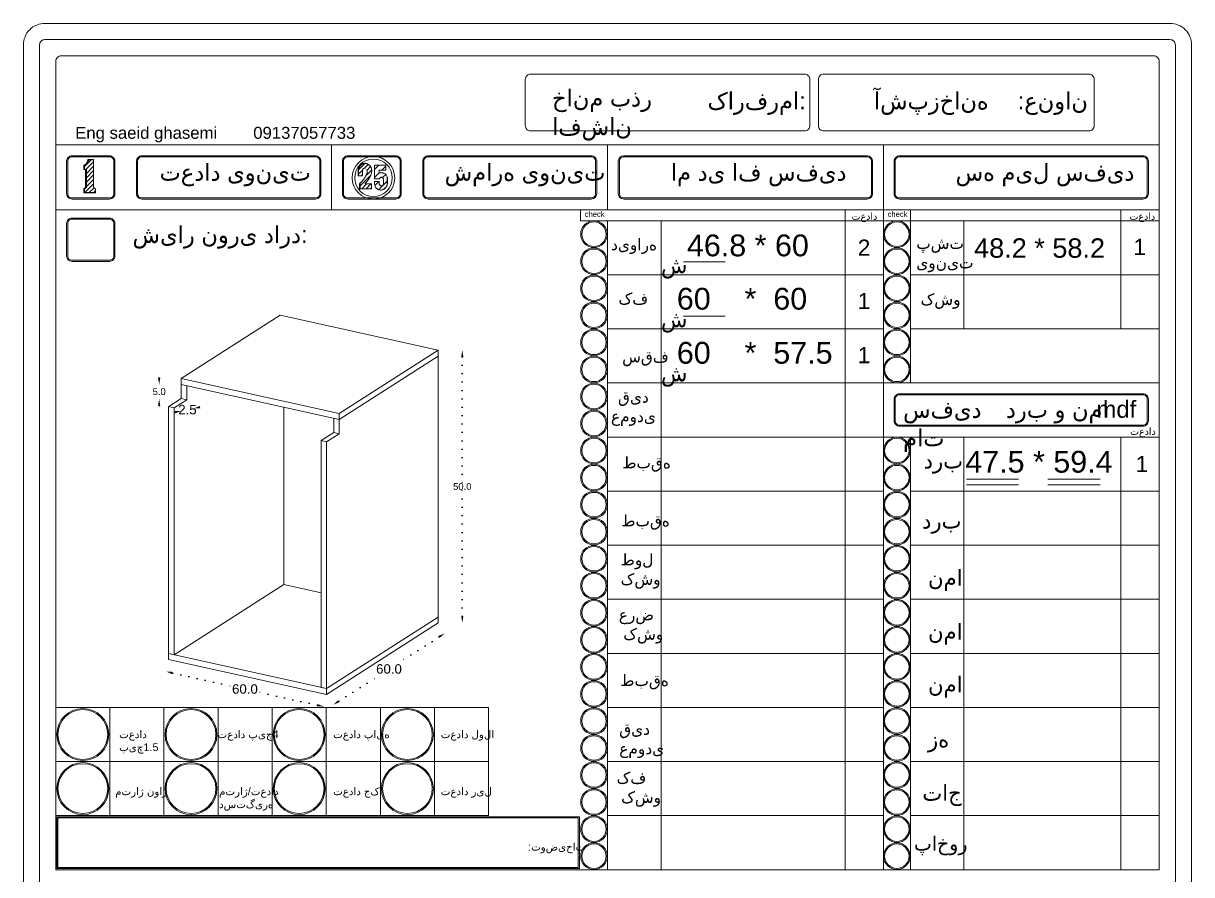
# Model space of a CAD drawing. Header units: inches. Extents: x -1979 to 7680, y -968 to 3127.
# Drawn here: x 5211.9 to 5643.9, y 2171.5 to 2486.3 of the extents above; entities that cross this region are included whole.
import ezdxf

# ---------------------------------------------------------------- set-up
doc = ezdxf.new("R2010")
doc.units = ezdxf.units.IN
doc.header["$MEASUREMENT"] = 0
doc.linetypes.add('ACAD_ISO07W100', pattern=[3, 0, -3])
doc.styles.get("Standard").update_dxf_attribs({"font": 'arial.ttf'})
doc.dimstyles.new('Copy of Standard', dxfattribs={"dimtxt": 2.5, "dimasz": 2.5, "dimexe": 0.18, "dimexo": 0.0625, "dimgap": 0.09, "dimtad": 0, "dimtih": 1, "dimtoh": 1, "dimdec": 1, "dimzin": 0, "dimdsep": 46, "dimtxsty": 'Standard', "dimcen": 0.09, "dimse1": 1, "dimse2": 1, "dimadec": 0, "dimazin": 0, "dimtfac": 1, "dimtdec": 1, "dimtix": 1, "dimtofl": 0, "dimtmove": 0, "dimatfit": 3, "dimfxl": 1, "dimtolj": 1, "dimtzin": 0, "dimarcsym": 0})
doc.dimstyles.get("Standard").update_dxf_attribs({"dimtxt": 3.5, "dimasz": 2.5, "dimexe": 0.18, "dimexo": 0.0625, "dimgap": 0.09, "dimtad": 0, "dimtih": 1, "dimtoh": 1, "dimdec": 1, "dimzin": 0, "dimdsep": 46, "dimtxsty": 'Standard', "dimcen": 0.09, "dimse1": 1, "dimse2": 1, "dimadec": 0, "dimazin": 0, "dimtfac": 1, "dimtdec": 1, "dimtix": 1, "dimtofl": 0, "dimtmove": 0, "dimatfit": 3, "dimfxl": 1, "dimtolj": 1, "dimtzin": 0, "dimarcsym": 0})

# ---------------------------------------------------------------- blocks, each defined once
blk = doc.blocks.new('*D529')
at = {"color": 0, "linetype": 'ACAD_ISO07W100', "lineweight": -2, "transparency": 16777216}
for p, q in [((5374.16, 2363.02), (5374.16, 2316.43)), ((5374.16, 2267.11), (5374.16, 2313.7))]:
    blk.add_line(p, q, dxfattribs=at)
at = {"color": 0, "transparency": 16777216}
for points in [[(5373.75, 2363.02), (5374.58, 2363.02), (5374.16, 2365.52)], [(5373.75, 2267.11), (5374.58, 2267.11), (5374.16, 2264.61)]]:
    blk.add_solid(points, dxfattribs=at)
at = {"layer": 'Defpoints', "color": 0, "transparency": 16777216}
for p in [(5365.28, 2365.52), (5374.16, 2365.52), (5365.28, 2264.61)]:
    blk.add_point(p, dxfattribs=at)
at = {"color": 0, "lineweight": 20, "transparency": 16777216, "insert": (5374.16, 2315.06), "char_height": 2.5, "attachment_point": 5}
blk.add_mtext('\\A1;50.0', dxfattribs=at)
blk = doc.blocks.new('*D530')
at = {"color": 0, "linetype": 'ACAD_ISO07W100', "lineweight": -2, "transparency": 16777216}
for p, q in [((5365.6, 2259.48), (5349.99, 2249.46)), ((5328.52, 2235.7), (5344.13, 2245.71))]:
    blk.add_line(p, q, dxfattribs=at)
at = {"color": 0, "transparency": 16777216}
for points in [[(5365.38, 2259.83), (5365.83, 2259.12), (5367.7, 2260.82)], [(5328.29, 2236.05), (5328.74, 2235.34), (5326.41, 2234.35)]]:
    blk.add_solid(points, dxfattribs=at)
at = {"layer": 'Defpoints', "color": 0, "transparency": 16777216}
for p in [(5365.28, 2264.61), (5323.99, 2238.13), (5326.41, 2234.35)]:
    blk.add_point(p, dxfattribs=at)
at = {"color": 0, "lineweight": 20, "transparency": 16777216, "insert": (5347.06, 2247.59), "char_height": 3.5, "attachment_point": 5}
blk.add_mtext('\\A1;60.0', dxfattribs=at)
blk = doc.blocks.new('*D531')
at = {"color": 0, "linetype": 'ACAD_ISO07W100', "lineweight": -2, "transparency": 16777216}
for p, q in [((5267, 2246.11), (5289.14, 2241.2)), ((5320.56, 2234.23), (5298.42, 2239.14))]:
    blk.add_line(p, q, dxfattribs=at)
at = {"color": 0, "transparency": 16777216}
for points in [[(5267.09, 2246.52), (5266.91, 2245.71), (5264.56, 2246.66)], [(5320.65, 2234.63), (5320.47, 2233.82), (5323, 2233.68)]]:
    blk.add_solid(points, dxfattribs=at)
at = {"layer": 'Defpoints', "color": 0, "transparency": 16777216}
for p in [(5265.54, 2251.1), (5264.56, 2246.66), (5323.99, 2238.13)]:
    blk.add_point(p, dxfattribs=at)
at = {"color": 0, "lineweight": 20, "transparency": 16777216, "insert": (5293.78, 2240.17), "char_height": 3.5, "attachment_point": 5}
blk.add_mtext('\\A1;60.0', dxfattribs=at)
blk = doc.blocks.new('*D527')
at = {"color": 0, "linetype": 'ACAD_ISO07W100', "lineweight": -2, "transparency": 16777216}
for p, q in [((5262.07, 2355.29), (5262.07, 2357.79)), ((5262.07, 2344.94), (5262.07, 2342.44))]:
    blk.add_line(p, q, dxfattribs=at)
at = {"color": 0, "transparency": 16777216}
for points in [[(5261.65, 2355.29), (5262.49, 2355.29), (5262.07, 2352.79)], [(5261.65, 2344.94), (5262.49, 2344.94), (5262.07, 2347.44)]]:
    blk.add_solid(points, dxfattribs=at)
at = {"layer": 'Defpoints', "color": 0, "transparency": 16777216}
for p in [(5270.63, 2352.79), (5262.07, 2347.44), (5270.63, 2347.44)]:
    blk.add_point(p, dxfattribs=at)
at = {"color": 0, "lineweight": 20, "transparency": 16777216, "insert": (5262.07, 2350.12), "char_height": 2.5, "attachment_point": 5}
blk.add_mtext('\\A1;5.0', dxfattribs=at)
blk = doc.blocks.new('*D528')
at = {"color": 0, "linetype": 'ACAD_ISO07W100', "lineweight": -2, "transparency": 16777216}
for p, q in [((5267.9, 2342.55), (5265.45, 2342.05)), ((5277.17, 2344.42), (5279.62, 2344.91))]:
    blk.add_line(p, q, dxfattribs=at)
at = {"color": 0, "transparency": 16777216}
for points in [[(5267.82, 2342.95), (5267.98, 2342.14), (5270.35, 2343.04)], [(5277.08, 2344.83), (5277.25, 2344.01), (5274.72, 2343.92)]]:
    blk.add_solid(points, dxfattribs=at)
at = {"layer": 'Defpoints', "color": 0, "transparency": 16777216}
for p in [(5269.7, 2346.25), (5274.07, 2347.13), (5270.35, 2343.04)]:
    blk.add_point(p, dxfattribs=at)
at = {"color": 0, "lineweight": 20, "transparency": 16777216, "insert": (5272.53, 2343.48), "char_height": 3.5, "attachment_point": 5}
blk.add_mtext('\\A1;2.5', dxfattribs=at)

msp = doc.modelspace()

# ---------------------------------------------------------------- hatches: boundary and pattern name
at = {"lineweight": 20}
h = msp.add_hatch(dxfattribs=at)
h.set_pattern_fill('ANSI31', color=256, scale=9.218651)
h.set_pattern_definition([(45, (4488.591, 2974.9671), (-0.8148213, 0.8148213), [])])
h.paths.add_polyline_path([(5238.36, 2425.22), (5238.27, 2425.26), (5238.18, 2425.31), (5238.1, 2425.38), (5238.03, 2425.45), (5237.97, 2425.53), (5237.92, 2425.61), (5237.88, 2425.7), (5237.85, 2425.8), (5237.84, 2425.9), (5237.83, 2426), (5237.83, 2435.92), (5235.97, 2435.92), (5235.94, 2435.69), (5235.89, 2435.46), (5235.82, 2435.24), (5235.74, 2435.02), (5235.63, 2434.81), (5235.51, 2434.62), (5235.37, 2434.43), (5235.22, 2434.25), (5235.05, 2434.09), (5234.86, 2433.95), (5234.67, 2433.82), (5234.46, 2433.71), (5234.46, 2432.3), (5234.87, 2432.3), (5235.18, 2432.28), (5235.18, 2426.04), (5235.17, 2425.94), (5235.14, 2425.85), (5235.11, 2425.76), (5235.07, 2425.67), (5235.02, 2425.59), (5234.96, 2425.51), (5234.89, 2425.44), (5234.81, 2425.38), (5234.73, 2425.32), (5234.65, 2425.28), (5234.56, 2425.24), (5234.46, 2425.21), (5234.46, 2423.78), (5238.55, 2423.78), (5238.55, 2425.16), (5238.45, 2425.18)])
h = msp.add_hatch(dxfattribs=at)
h.set_pattern_fill('ANSI31', color=256, scale=9.218651)
h.set_pattern_definition([(45, (4700.4123, 3002.742), (-0.8148213, 0.8148213), [])])
h.paths.add_polyline_path([(5340.64, 2427), (5338.28, 2427), (5338.28, 2427.28), (5338.52, 2427.51), (5338.75, 2427.74), (5338.97, 2427.99), (5339.18, 2428.25), (5339.38, 2428.52), (5339.57, 2428.79), (5339.75, 2429.07), (5339.91, 2429.36), (5340.07, 2429.66), (5340.21, 2429.96), (5340.34, 2430.26), (5340.38, 2430.38), (5340.45, 2430.57), (5340.52, 2430.77), (5340.57, 2430.97), (5340.61, 2431.17), (5340.64, 2431.37), (5340.66, 2431.58), (5340.67, 2431.78), (5340.67, 2431.99), (5340.66, 2432.19), (5340.64, 2432.4), (5340.44, 2433.09), (5340.05, 2433.7), (5339.51, 2434.18), (5338.92, 2434.45), (5338.3, 2434.54), (5337.59, 2434.44), (5336.94, 2434.14), (5336.4, 2433.67), (5336.02, 2433.06), (5335.82, 2432.38), (5335.83, 2431.66), (5335.83, 2430.01), (5337.3, 2430.01), (5337.3, 2432.18), (5337.44, 2432.44), (5337.63, 2432.62), (5337.87, 2432.74), (5338.13, 2432.78), (5338.3, 2432.76), (5338.4, 2432.74), (5338.4, 2432.74), (5338.56, 2432.72), (5338.8, 2432.6), (5338.98, 2432.41), (5339.11, 2432.18), (5339.16, 2431.92), (5339.16, 2431.75), (5339.15, 2431.59), (5339.13, 2431.42), (5339.11, 2431.25), (5339.08, 2431.09), (5339.04, 2430.93), (5338.99, 2430.77), (5338.93, 2430.61), (5338.87, 2430.46), (5338.8, 2430.3), (5338.72, 2430.13), (5338.56, 2429.81), (5338.39, 2429.5), (5338.2, 2429.19), (5338.01, 2428.89), (5337.8, 2428.6), (5337.58, 2428.31), (5337.36, 2428.04), (5337.12, 2427.77), (5336.87, 2427.51), (5336.61, 2427.27), (5336.35, 2427.03), (5336.35, 2425.2), (5340.64, 2425.2)])
h = msp.add_hatch(dxfattribs=at)
h.set_pattern_fill('ANSI31', color=256, scale=17)
h.set_pattern_definition([(45, (4335.7162, 3316.607), (-1.502602, 1.502602), [])])
h.paths.add_polyline_path([(5345.96, 2430.3), (5345.79, 2430.48), (5345.59, 2430.65), (5345.38, 2430.79), (5345.15, 2430.9), (5344.95, 2430.97), (5344.72, 2431.02), (5344.45, 2431.04), (5343.45, 2431.04), (5343.45, 2432), (5345.88, 2432), (5345.88, 2433.86), (5341.74, 2433.86), (5341.74, 2428.88), (5343.45, 2428.88), (5343.52, 2429.03), (5343.61, 2429.16), (5343.73, 2429.27), (5343.88, 2429.35), (5344.03, 2429.4), (5344.21, 2429.42), (5344.39, 2429.4), (5344.55, 2429.35), (5344.69, 2429.27), (5344.81, 2429.16), (5344.91, 2429.03), (5344.97, 2428.88), (5344.97, 2426.97), (5344.95, 2426.78), (5344.87, 2426.6), (5344.75, 2426.44), (5344.6, 2426.33), (5344.42, 2426.25), (5344.23, 2426.23), (5344.03, 2426.25), (5343.85, 2426.33), (5343.68, 2426.46), (5343.55, 2426.63), (5343.48, 2426.81), (5343.45, 2427), (5343.45, 2427.92), (5341.74, 2427.92), (5341.74, 2426.97), (5341.77, 2426.67), (5341.83, 2426.36), (5341.92, 2426.1), (5342.05, 2425.83), (5342.23, 2425.58), (5342.43, 2425.35), (5342.66, 2425.16), (5342.92, 2424.99), (5343.2, 2424.86), (5343.49, 2424.77), (5343.79, 2424.72), (5344.1, 2424.71), (5344.38, 2424.76), (5344.66, 2424.85), (5344.93, 2424.97), (5345.18, 2425.11), (5345.42, 2425.28), (5345.63, 2425.47), (5345.83, 2425.68), (5346, 2425.92), (5346.15, 2426.17), (5346.27, 2426.44), (5346.35, 2426.71), (5346.41, 2427), (5346.41, 2428.88), (5346.41, 2429.14), (5346.38, 2429.39), (5346.32, 2429.63), (5346.23, 2429.87), (5346.1, 2430.09)])

# ---------------------------------------------------------------- linework, layer by layer
for p, q in [((5223.85, 2173.37), (5223.85, 2472.34)), ((5631.85, 2441.37), (5223.85, 2441.37)), ((5223.85, 2262.38), (5223.85, 2441.37)), ((5325.85, 2417.37), (5325.85, 2441.37)), ((5427.85, 2417.37), (5427.85, 2441.37)), ((5427.85, 2441.37), (5427.85, 2421.37)), ((5529.85, 2417.37), (5529.85, 2441.37)), ((5243.7, 2437.37), (5229.85, 2437.37)), ((5319.85, 2437.37), (5255.7, 2437.37)), ((5349.56, 2437.37), (5331.85, 2437.37)), ((5421.85, 2437.37), (5361.56, 2437.37)), ((5523.85, 2437.37), (5433.85, 2437.37)), ((5625.85, 2437.37), (5535.85, 2437.37)), ((5227.85, 2423.37), (5227.85, 2435.37)), ((5234.46, 2433.71), (5234.46, 2432.3)), ((5245.7, 2435.37), (5245.7, 2423.37)), ((5253.7, 2423.37), (5253.7, 2435.37)), ((5321.85, 2423.37), (5321.85, 2435.37)), ((5329.85, 2435.37), (5329.85, 2423.37)), ((5345.88, 2433.86), (5345.88, 2432)), ((5351.56, 2423.37), (5351.56, 2435.37)), ((5359.56, 2423.37), (5359.56, 2435.37)), ((5423.85, 2435.37), (5423.85, 2423.37)), ((5431.85, 2423.37), (5431.85, 2435.37)), ((5525.85, 2435.37), (5525.85, 2423.37)), ((5533.85, 2423.37), (5533.85, 2435.37)), ((5627.85, 2423.37), (5627.85, 2435.37)), ((5341.74, 2428.88), (5343.45, 2428.88)), ((5343.48, 2432), (5343.48, 2431.05)), ((5344.23, 2429.42), (5344.39, 2429.4)), ((5344.39, 2429.4), (5344.55, 2429.35)), ((5344.55, 2429.35), (5344.69, 2429.27)), ((5344.69, 2429.27), (5344.81, 2429.16)), ((5344.81, 2429.16), (5344.91, 2429.03)), ((5344.91, 2429.03), (5344.97, 2428.88)), ((5344.97, 2428.88), (5344.97, 2426.97)), ((5234.46, 2423.78), (5238.55, 2423.78)), ((5343.85, 2426.33), (5343.7, 2426.44)), ((5344.03, 2426.25), (5343.85, 2426.33)), ((5344.23, 2426.23), (5344.03, 2426.25)), ((5344.42, 2426.25), (5344.23, 2426.23)), ((5344.6, 2426.33), (5344.42, 2426.25)), ((5344.75, 2426.44), (5344.6, 2426.33)), ((5344.87, 2426.6), (5344.75, 2426.44)), ((5344.95, 2426.78), (5344.87, 2426.6)), ((5344.97, 2426.97), (5344.95, 2426.78)), ((5229.85, 2421.37), (5243.7, 2421.37)), ((5319.85, 2421.37), (5255.7, 2421.37)), ((5331.85, 2421.37), (5349.56, 2421.37)), ((5421.85, 2421.37), (5361.56, 2421.37)), ((5433.85, 2421.37), (5523.85, 2421.37)), ((5535.85, 2421.37), (5625.85, 2421.37)), ((5631.85, 2421.37), (5631.85, 2173.37)), ((5223.85, 2417.37), (5631.85, 2417.37)), ((5417.85, 2417.37), (5417.85, 2413.37)), ((5515.68, 2173.37), (5515.68, 2417.37)), ((5529.85, 2417.37), (5529.85, 2393.37)), ((5539.85, 2417.37), (5539.85, 2393.37)), ((5617.63, 2373.37), (5617.63, 2417.37)), ((5417.85, 2413.37), (5631.85, 2413.37)), ((5427.85, 2257.37), (5427.85, 2413.37)), ((5427.85, 2173.37), (5427.85, 2413.37)), ((5427.85, 2413.37), (5427.85, 2393.37)), ((5447.66, 2413.37), (5447.66, 2173.37)), ((5529.85, 2257.37), (5529.85, 2413.37)), ((5529.85, 2173.37), (5529.85, 2413.37)), ((5539.85, 2373.37), (5539.85, 2413.37)), ((5539.85, 2353.37), (5539.85, 2413.37)), ((5539.85, 2353.37), (5539.85, 2413.37)), ((5539.85, 2413.37), (5539.85, 2393.37)), ((5559.66, 2413.37), (5559.66, 2373.37)), ((5456.01, 2398.12), (5471.34, 2398.12)), ((5427.85, 2393.37), (5529.85, 2393.37)), ((5539.85, 2393.37), (5631.85, 2393.37)), ((5456.01, 2378.12), (5471.34, 2378.12)), ((5427.85, 2373.37), (5529.85, 2373.37)), ((5631.85, 2373.37), (5539.85, 2373.37)), ((5631.85, 2373.37), (5611.85, 2373.37)), ((5427.85, 2353.37), (5631.85, 2353.37)), ((5272.26, 2347.13), (5270.22, 2347.59)), ((5533.85, 2339.37), (5533.85, 2347.37)), ((5625.85, 2349.37), (5535.85, 2349.37)), ((5627.85, 2347.37), (5627.85, 2339.37)), ((5625.85, 2337.37), (5535.85, 2337.37)), ((5328.66, 2334.61), (5326.62, 2335.07)), ((5427.85, 2333.37), (5529.85, 2333.37)), ((5631.85, 2333.37), (5529.85, 2333.37)), ((5539.85, 2233.37), (5539.85, 2333.37)), ((5539.85, 2257.37), (5539.85, 2333.37)), ((5539.85, 2253.37), (5539.85, 2333.37)), ((5559.66, 2333.37), (5559.66, 2233.37)), ((5617.63, 2333.37), (5617.63, 2173.37)), ((5560.55, 2317.76), (5579.88, 2317.76)), ((5560.55, 2315.75), (5579.88, 2315.75)), ((5590.72, 2317.76), (5610.06, 2317.76)), ((5590.72, 2315.75), (5610.06, 2315.75)), ((5427.85, 2313.37), (5529.85, 2313.37)), ((5427.85, 2313.37), (5447.66, 2313.37)), ((5427.85, 2313.37), (5529.85, 2313.37)), ((5496.36, 2313.37), (5529.85, 2313.37)), ((5539.85, 2313.37), (5631.85, 2313.37)), ((5539.85, 2213.37), (5539.85, 2313.37)), ((5559.66, 2313.37), (5559.66, 2213.37)), ((5427.85, 2293.37), (5447.66, 2293.37)), ((5427.85, 2293.37), (5529.85, 2293.37)), ((5539.85, 2293.37), (5631.85, 2293.37)), ((5539.85, 2293.37), (5631.85, 2293.37)), ((5539.85, 2193.37), (5539.85, 2293.37)), ((5559.66, 2293.37), (5559.66, 2193.37)), ((5427.85, 2273.37), (5529.85, 2273.37)), ((5539.85, 2273.37), (5539.85, 2253.37)), ((5539.85, 2273.37), (5631.85, 2273.37)), ((5539.85, 2173.37), (5539.85, 2273.37)), ((5559.66, 2273.37), (5559.66, 2173.37)), ((5427.85, 2253.37), (5529.85, 2253.37)), ((5515.68, 2253.37), (5529.85, 2253.37)), ((5539.85, 2253.37), (5631.85, 2253.37)), ((5539.85, 2253.37), (5539.85, 2233.37)), ((5223.85, 2233.37), (5223.85, 2193.37)), ((5223.85, 2233.37), (5383.85, 2233.37)), ((5223.85, 2233.37), (5223.85, 2193.37)), ((5243.85, 2233.37), (5243.85, 2193.37)), ((5263.85, 2233.37), (5263.85, 2193.37)), ((5283.85, 2233.37), (5283.85, 2193.37)), ((5303.85, 2233.37), (5303.85, 2193.37)), ((5323.85, 2233.37), (5323.85, 2193.37)), ((5343.85, 2233.37), (5343.85, 2193.37)), ((5363.85, 2233.37), (5363.85, 2193.37)), ((5383.85, 2233.37), (5383.85, 2193.37)), ((5427.85, 2233.37), (5529.85, 2233.37)), ((5515.68, 2233.37), (5529.85, 2233.37)), ((5539.85, 2233.37), (5631.85, 2233.37)), ((5539.85, 2233.37), (5631.85, 2233.37)), ((5539.85, 2233.37), (5539.85, 2213.37)), ((5223.85, 2213.37), (5383.85, 2213.37)), ((5427.85, 2213.37), (5529.85, 2213.37)), ((5427.85, 2213.37), (5529.85, 2213.37)), ((5515.68, 2213.37), (5529.85, 2213.37)), ((5539.85, 2213.37), (5631.85, 2213.37)), ((5539.85, 2213.37), (5631.85, 2213.37)), ((5539.85, 2213.37), (5539.85, 2193.37)), ((5223.85, 2193.37), (5383.85, 2193.37)), ((5427.85, 2193.37), (5529.85, 2193.37)), ((5427.85, 2193.37), (5529.85, 2193.37)), ((5515.68, 2193.37), (5529.85, 2193.37)), ((5539.85, 2193.37), (5631.85, 2193.37)), ((5539.85, 2193.37), (5631.85, 2193.37)), ((5539.85, 2193.37), (5539.85, 2173.37)), ((5417.85, 2173.37), (5223.85, 2173.37)), ((5417.85, 2173.37), (5529.85, 2173.37)), ((5417.85, 2173.37), (5631.85, 2173.37)), ((5417.85, 2173.37), (5529.85, 2173.37)), ((5417.85, 2173.37), (5631.85, 2173.37))]:
    msp.add_line(p, q, dxfattribs=at)
at = {"linetype": 'Continuous', "lineweight": 20, "extrusion": (1.66533e-16, 0.926103, 0.377272)}
for p, q in [((5270.22, 2355.01), (5306.83, 2378.49)), ((5306.83, 2378.49), (5365.28, 2365.52)), ((5328.66, 2342.04), (5365.28, 2365.52)), ((5365.28, 2363.33), (5328.66, 2339.85)), ((5328.66, 2339.85), (5365.28, 2363.33)), ((5365.28, 2365.52), (5365.28, 2266.8)), ((5270.22, 2355.01), (5328.66, 2342.04)), ((5270.22, 2355.01), (5270.22, 2347.59)), ((5270.22, 2352.82), (5328.66, 2339.85)), ((5272.26, 2352.37), (5272.26, 2347.13)), ((5265.6, 2344.62), (5270.22, 2347.59)), ((5267.59, 2344.13), (5272.26, 2347.13)), ((5265.54, 2344.64), (5265.54, 2253.29)), ((5267.59, 2344.18), (5265.54, 2344.64)), ((5267.59, 2344.18), (5267.59, 2252.84)), ((5308.13, 2278.84), (5308.13, 2344.41)), ((5328.66, 2342.04), (5328.66, 2339.85)), ((5328.66, 2342.04), (5328.66, 2334.61)), ((5326.62, 2340.3), (5326.62, 2335.07)), ((5321.95, 2332.07), (5326.62, 2335.07)), ((5323.99, 2331.61), (5328.66, 2334.61)), ((5321.95, 2240.78), (5321.95, 2332.07)), ((5321.95, 2332.07), (5323.99, 2331.61)), ((5323.99, 2331.61), (5323.99, 2240.32)), ((5267.59, 2252.84), (5308.13, 2278.84)), ((5321.95, 2275.77), (5308.13, 2278.84)), ((5323.99, 2240.32), (5365.28, 2266.8)), ((5323.99, 2240.32), (5365.28, 2266.8)), ((5365.28, 2264.61), (5323.99, 2238.13)), ((5365.28, 2266.8), (5365.28, 2264.61)), ((5265.54, 2253.29), (5265.54, 2251.1)), ((5323.99, 2240.32), (5265.54, 2253.29)), ((5265.54, 2253.29), (5267.59, 2252.84)), ((5265.54, 2251.1), (5323.99, 2238.13)), ((5323.99, 2240.32), (5321.95, 2240.78)), ((5323.99, 2238.13), (5323.99, 2240.32))]:
    msp.add_line(p, q, dxfattribs=at)
at = {"lineweight": 20}
for points in [[(5219.85, 1880.34), (5635.85, 1880.34, 0.414214), (5643.85, 1888.34), (5643.85, 2478.34, 0.414214), (5635.85, 2486.34), (5219.85, 2486.34, 0.414214), (5211.85, 2478.34), (5211.85, 1888.34, 0.414214)], [(5219.85, 1886.34), (5635.85, 1886.34, 0.414214), (5637.85, 1888.34), (5637.85, 2478.34, 0.414214), (5635.85, 2480.34), (5219.85, 2480.34, 0.414214), (5217.85, 2478.34), (5217.85, 1888.34, 0.414214)], [(5502.7, 2465.58, 0.414214), (5500.7, 2467.58), (5399.46, 2467.58, 0.414214), (5397.46, 2465.58), (5397.46, 2448.55, 0.414214), (5399.46, 2446.55), (5500.7, 2446.55, 0.414214), (5502.7, 2448.55)], [(5507.83, 2446.55), (5605.83, 2446.55, 0.414214), (5607.83, 2448.55), (5607.83, 2465.58, 0.414214), (5605.83, 2467.58), (5507.83, 2467.58, 0.414214), (5505.83, 2465.58), (5505.83, 2448.55, 0.414214)], [(5607.83, 2465.58, 0.414214), (5605.83, 2467.58), (5507.83, 2467.58, 0.414214), (5505.83, 2465.58), (5505.83, 2448.55, 0.414214), (5507.83, 2446.55), (5605.83, 2446.55, 0.414214), (5607.83, 2448.55)], [(5245.7, 2435.37, 0.414214), (5243.7, 2437.37), (5229.85, 2437.37, 0.414214), (5227.85, 2435.37), (5227.85, 2423.37, 0.414214), (5229.85, 2421.37), (5243.7, 2421.37, 0.414214), (5245.7, 2423.37)], [(5245.3, 2435.37, 0.414214), (5243.7, 2436.97), (5229.85, 2436.97, 0.414214), (5228.25, 2435.37), (5228.25, 2423.37, 0.414214), (5229.85, 2421.77), (5243.7, 2421.77, 0.414214), (5245.3, 2423.37)], [(5321.85, 2435.37, 0.414214), (5319.85, 2437.37), (5255.7, 2437.37, 0.414214), (5253.7, 2435.37), (5253.7, 2423.37, 0.414214), (5255.7, 2421.37), (5319.85, 2421.37, 0.414214), (5321.85, 2423.37)], [(5321.45, 2435.37, 0.414214), (5319.85, 2436.97), (5255.7, 2436.97, 0.414214), (5254.1, 2435.37), (5254.1, 2423.37, 0.414214), (5255.7, 2421.77), (5319.85, 2421.77, 0.414214), (5321.45, 2423.37)], [(5351.56, 2435.37, 0.414214), (5349.56, 2437.37), (5331.85, 2437.37, 0.414214), (5329.85, 2435.37), (5329.85, 2423.37, 0.414214), (5331.85, 2421.37), (5349.56, 2421.37, 0.414214), (5351.56, 2423.37)], [(5351.16, 2435.37, 0.414214), (5349.56, 2436.97), (5331.85, 2436.97, 0.414214), (5330.25, 2435.37), (5330.25, 2423.37, 0.414214), (5331.85, 2421.77), (5349.56, 2421.77, 0.414214), (5351.16, 2423.37)], [(5423.85, 2435.37, 0.414214), (5421.85, 2437.37), (5361.56, 2437.37, 0.414214), (5359.56, 2435.37), (5359.56, 2423.37, 0.414214), (5361.56, 2421.37), (5421.85, 2421.37, 0.414214), (5423.85, 2423.37)], [(5423.45, 2435.37, 0.414214), (5421.85, 2436.97), (5361.56, 2436.97, 0.414214), (5359.96, 2435.37), (5359.96, 2423.37, 0.414214), (5361.56, 2421.77), (5421.85, 2421.77, 0.414214), (5423.45, 2423.37)], [(5525.45, 2435.37, 0.414214), (5523.85, 2436.97), (5433.85, 2436.97, 0.414214), (5432.25, 2435.37), (5432.25, 2423.37, 0.414214), (5433.85, 2421.77), (5523.85, 2421.77, 0.414214), (5525.45, 2423.37)], [(5627.85, 2435.37, 0.414214), (5625.85, 2437.37), (5535.85, 2437.37, 0.414214), (5533.85, 2435.37), (5533.85, 2423.37, 0.414214), (5535.85, 2421.37), (5625.85, 2421.37, 0.414214), (5627.85, 2423.37)], [(5627.45, 2435.37, 0.414214), (5625.85, 2436.97), (5535.85, 2436.97, 0.414214), (5534.25, 2435.37), (5534.25, 2423.37, 0.414214), (5535.85, 2421.77), (5625.85, 2421.77, 0.414214), (5627.45, 2423.37)], [(5245.7, 2412.33, 0.414214), (5243.7, 2414.33), (5229.85, 2414.33, 0.414214), (5227.85, 2412.33), (5227.85, 2400.33, 0.414214), (5229.85, 2398.33), (5243.7, 2398.33, 0.414214), (5245.7, 2400.33)], [(5245.7, 2412.33, 0.414214), (5243.7, 2414.33), (5229.85, 2414.33, 0.414214), (5227.85, 2412.33), (5227.85, 2400.33, 0.414214), (5229.85, 2398.33), (5243.7, 2398.33, 0.414214), (5245.7, 2400.33)], [(5245.3, 2412.33, 0.414214), (5243.7, 2413.93), (5229.85, 2413.93, 0.414214), (5228.25, 2412.33), (5228.25, 2400.33, 0.414214), (5229.85, 2398.73), (5243.7, 2398.73, 0.414214), (5245.3, 2400.33)], [(5245.3, 2412.33, 0.414214), (5243.7, 2413.93), (5229.85, 2413.93, 0.414214), (5228.25, 2412.33), (5228.25, 2400.33, 0.414214), (5229.85, 2398.73), (5243.7, 2398.73, 0.414214), (5245.3, 2400.33)], [(5627.85, 2347.37, 0.414214), (5625.85, 2349.37), (5535.85, 2349.37, 0.414214), (5533.85, 2347.37), (5533.85, 2339.37, 0.414214), (5535.85, 2337.37), (5625.85, 2337.37, 0.414214), (5627.85, 2339.37)], [(5627.45, 2347.37, 0.414214), (5625.85, 2348.97), (5535.85, 2348.97, 0.414214), (5534.25, 2347.37), (5534.25, 2339.37, 0.414214), (5535.85, 2337.77), (5625.85, 2337.77, 0.414214), (5627.45, 2339.37)]]:
    msp.add_lwpolyline(points, format="xyb", close=True, dxfattribs=at)
for points in [[(5631.85, 2274.31), (5631.85, 2472.34, 0.414214), (5629.85, 2474.34), (5225.85, 2474.34, 0.414214), (5223.85, 2472.34), (5223.85, 2274.31)], [(5502.7, 2465.58, 0.414214), (5500.7, 2467.58), (5399.46, 2467.58, 0.414214), (5397.46, 2465.58), (5397.46, 2448.55, 0.414214), (5399.46, 2446.55), (5500.7, 2446.55, 0.414214), (5502.7, 2448.55), (5502.7, 2465.58)]]:
    msp.add_lwpolyline(points, format="xyb", dxfattribs=at)
for points in [[(5234.15, 2423.72), (5238.55, 2423.72), (5238.55, 2423.78), (5238.55, 2425.16), (5238.45, 2425.18), (5238.36, 2425.22), (5238.27, 2425.26), (5238.18, 2425.31), (5238.1, 2425.38), (5238.03, 2425.45), (5237.97, 2425.53), (5237.92, 2425.61), (5237.88, 2425.7), (5237.85, 2425.8), (5237.84, 2425.9), (5237.83, 2426), (5237.83, 2435.92), (5237.83, 2435.98), (5235.67, 2435.98), (5235.64, 2435.75), (5235.59, 2435.52), (5235.52, 2435.29), (5235.43, 2435.07), (5235.33, 2434.86), (5235.21, 2434.66), (5235.06, 2434.47), (5234.91, 2434.3), (5234.74, 2434.13), (5234.55, 2433.99), (5234.36, 2433.86), (5234.15, 2433.74), (5234.15, 2432.3), (5234.46, 2432.3), (5234.87, 2432.3), (5234.87, 2426), (5234.86, 2425.9), (5234.83, 2425.81), (5234.8, 2425.71), (5234.76, 2425.62), (5234.71, 2425.54), (5234.65, 2425.46), (5234.58, 2425.39), (5234.5, 2425.33), (5234.42, 2425.27), (5234.33, 2425.23), (5234.24, 2425.19), (5234.15, 2425.16), (5234.15, 2423.72), (5234.46, 2423.78), (5234.46, 2425.21), (5234.56, 2425.24), (5234.65, 2425.28), (5234.73, 2425.32), (5234.81, 2425.38), (5234.89, 2425.44), (5234.96, 2425.51), (5235.02, 2425.59), (5235.07, 2425.67), (5235.11, 2425.76), (5235.14, 2425.85), (5235.17, 2425.94), (5235.18, 2426.04), (5235.18, 2432.28), (5234.87, 2432.3)], [(5234.15, 2433.74), (5234.46, 2433.71), (5234.67, 2433.82), (5234.86, 2433.95), (5235.05, 2434.09), (5235.22, 2434.25), (5235.37, 2434.43), (5235.51, 2434.62), (5235.63, 2434.81), (5235.74, 2435.02), (5235.82, 2435.24), (5235.89, 2435.46), (5235.94, 2435.69), (5235.97, 2435.92)], [(5235.67, 2435.98), (5235.97, 2435.92), (5237.83, 2435.92)], [(5335.64, 2430.01), (5335.64, 2431.68), (5335.63, 2432.4), (5335.83, 2433.09), (5336.22, 2433.7), (5336.76, 2434.18), (5337.42, 2434.48), (5338.13, 2434.59), (5338.85, 2434.48), (5338.92, 2434.45), (5339.51, 2434.18), (5340.05, 2433.7), (5340.44, 2433.09), (5340.64, 2432.4), (5340.66, 2432.19), (5340.67, 2431.99), (5340.67, 2431.78), (5340.66, 2431.58), (5340.64, 2431.37), (5340.61, 2431.17), (5340.57, 2430.97), (5340.52, 2430.77), (5340.45, 2430.57), (5340.38, 2430.38), (5340.34, 2430.26), (5340.21, 2429.96), (5340.07, 2429.66), (5339.91, 2429.36), (5339.75, 2429.07), (5339.57, 2428.79), (5339.38, 2428.52), (5339.18, 2428.25), (5338.97, 2427.99), (5338.75, 2427.74), (5338.52, 2427.51), (5338.28, 2427.28), (5338.28, 2427), (5340.64, 2427), (5340.64, 2425.2), (5340.64, 2425.16), (5336.16, 2425.16)], [(5335.64, 2430.01), (5335.83, 2430.01), (5337.3, 2430.01), (5337.3, 2432.13), (5337.32, 2432.2), (5337.44, 2432.44), (5337.63, 2432.63), (5337.87, 2432.75), (5338.14, 2432.79), (5338.3, 2432.76), (5338.4, 2432.75), (5338.4, 2432.74)], [(5335.83, 2430.01), (5335.83, 2431.66), (5335.82, 2432.38), (5336.02, 2433.06), (5336.4, 2433.67), (5336.94, 2434.14), (5337.59, 2434.44), (5338.3, 2434.54), (5338.92, 2434.45)], [(5338.83, 2432.44), (5338.95, 2432.2), (5339, 2431.94), (5339, 2431.77), (5338.99, 2431.6), (5338.98, 2431.43), (5338.95, 2431.27), (5338.92, 2431.1), (5338.88, 2430.94), (5338.83, 2430.78), (5338.78, 2430.62), (5338.71, 2430.46), (5338.64, 2430.31), (5338.56, 2430.13), (5338.4, 2429.81), (5338.23, 2429.49), (5338.04, 2429.18), (5337.84, 2428.88), (5337.63, 2428.58), (5337.41, 2428.3), (5337.18, 2428.02), (5336.94, 2427.75), (5336.69, 2427.49), (5336.43, 2427.24), (5336.16, 2427), (5336.16, 2425.16), (5336.35, 2425.2), (5340.64, 2425.2)], [(5345.93, 2433.91), (5341.74, 2433.91), (5341.74, 2433.86)], [(5343.48, 2428.88), (5341.74, 2428.88), (5341.74, 2428.88), (5341.74, 2433.86), (5345.88, 2433.86), (5345.93, 2433.91), (5345.93, 2432), (5345.88, 2432), (5343.48, 2432), (5343.45, 2431.98), (5343.45, 2431.04), (5343.48, 2431.05), (5344.49, 2431.05), (5344.76, 2431.03), (5345, 2430.98), (5345.19, 2430.91), (5345.42, 2430.8), (5345.64, 2430.66), (5345.83, 2430.5), (5346.01, 2430.31), (5346.16, 2430.1)], [(5343.58, 2426.6), (5343.5, 2426.78), (5343.48, 2426.97), (5343.48, 2427.92), (5343.45, 2427.92), (5341.74, 2427.92), (5341.74, 2426.97), (5341.77, 2426.67), (5341.83, 2426.36)], [(5341.83, 2426.36), (5341.92, 2426.1), (5341.93, 2426.07), (5342.07, 2425.8), (5342.24, 2425.54), (5342.45, 2425.31), (5342.68, 2425.11), (5342.94, 2424.95), (5343.22, 2424.82), (5343.52, 2424.72), (5343.82, 2424.67), (5344.13, 2424.66), (5344.42, 2424.72), (5344.7, 2424.81), (5344.97, 2424.92), (5345.22, 2425.07), (5345.46, 2425.24), (5345.68, 2425.43), (5345.88, 2425.65), (5346.05, 2425.88), (5346.2, 2426.14), (5346.32, 2426.41), (5346.41, 2426.69), (5346.47, 2426.97), (5346.47, 2428.88), (5346.47, 2429.13), (5346.44, 2429.39), (5346.37, 2429.63), (5346.28, 2429.87), (5346.16, 2430.1)], [(5343.45, 2431.04), (5344.45, 2431.04), (5344.72, 2431.02), (5344.95, 2430.97), (5345.15, 2430.9), (5345.38, 2430.79), (5345.59, 2430.65), (5345.79, 2430.48), (5345.96, 2430.3), (5346.1, 2430.09), (5346.23, 2429.87), (5346.32, 2429.63), (5346.38, 2429.39), (5346.41, 2429.14), (5346.41, 2428.88), (5346.41, 2427), (5346.35, 2426.71), (5346.27, 2426.44), (5346.15, 2426.17), (5346, 2425.92), (5345.83, 2425.68), (5345.63, 2425.47), (5345.42, 2425.28), (5345.18, 2425.11), (5344.93, 2424.97), (5344.66, 2424.85), (5344.38, 2424.76), (5344.1, 2424.71), (5343.79, 2424.72), (5343.49, 2424.77), (5343.2, 2424.86), (5342.92, 2424.99), (5342.66, 2425.16), (5342.43, 2425.35), (5342.23, 2425.58), (5342.05, 2425.83), (5341.92, 2426.1)], [(5343.58, 2426.6), (5343.7, 2426.44), (5343.67, 2426.47), (5343.55, 2426.63), (5343.48, 2426.81), (5343.45, 2427), (5343.45, 2427.92)], [(5336.16, 2427), (5336.35, 2427.03), (5336.35, 2425.2)]]:
    msp.add_lwpolyline(points, dxfattribs=at)
for points in [[(5343.48, 2428.88), (5343.55, 2429.03), (5343.64, 2429.16), (5343.76, 2429.27), (5343.91, 2429.35), (5344.06, 2429.4), (5344.23, 2429.42), (5344.19, 2429.42), (5344.03, 2429.4), (5343.88, 2429.35), (5343.73, 2429.27), (5343.61, 2429.16), (5343.52, 2429.03), (5343.45, 2428.88)], [(5223.85, 2417.37), (5631.85, 2417.37), (5631.85, 2173.37), (5223.85, 2173.37)], [(5417.85, 2173.37), (5223.85, 2173.37), (5223.85, 2417.37), (5631.85, 2417.37), (5631.85, 2173.37)], [(5223.85, 2417.37), (5631.85, 2417.37), (5631.85, 2173.37), (5223.85, 2173.37)], [(5417.45, 2192.97), (5224.25, 2192.97), (5224.25, 2173.77), (5417.45, 2173.77)], [(5417.05, 2192.57), (5224.65, 2192.57), (5224.65, 2174.17), (5417.05, 2174.17)]]:
    msp.add_lwpolyline(points, close=True, dxfattribs=at)
for centre, radius in [((5341.3, 2429.23), 7.86), ((5341.3, 2429.23), 6.94), ((5422.85, 2408.37), 4.92), ((5422.85, 2408.37), 4.52), ((5534.85, 2408.37), 4.92), ((5534.85, 2408.37), 4.52), ((5422.85, 2398.37), 4.92), ((5422.85, 2398.37), 4.52), ((5534.85, 2398.37), 4.92), ((5534.85, 2398.37), 4.52), ((5422.85, 2388.37), 4.92), ((5534.85, 2388.37), 4.92), ((5422.85, 2388.37), 4.52), ((5534.85, 2388.37), 4.52), ((5422.85, 2378.37), 4.92), ((5422.85, 2378.37), 4.52), ((5534.85, 2378.37), 4.92), ((5534.85, 2378.37), 4.52), ((5422.85, 2368.37), 4.92), ((5422.85, 2368.37), 4.52), ((5534.85, 2368.37), 4.92), ((5534.85, 2368.37), 4.52), ((5422.85, 2358.37), 4.92), ((5534.85, 2358.37), 4.92), ((5422.85, 2358.37), 4.52), ((5534.85, 2358.37), 4.52), ((5422.85, 2348.37), 4.92), ((5422.85, 2348.37), 4.52), ((5422.85, 2338.37), 4.92), ((5422.85, 2338.37), 4.52), ((5422.85, 2328.37), 4.92), ((5422.85, 2328.37), 4.52), ((5534.85, 2328.37), 4.92), ((5534.85, 2328.37), 4.52), ((5422.85, 2318.37), 4.92), ((5422.85, 2318.37), 4.52), ((5534.85, 2318.37), 4.92), ((5534.85, 2318.37), 4.52), ((5422.85, 2308.37), 4.92), ((5422.85, 2308.37), 4.52), ((5534.85, 2308.37), 4.92), ((5534.85, 2308.37), 4.52), ((5422.85, 2298.37), 4.92), ((5422.85, 2298.37), 4.52), ((5534.85, 2298.37), 4.92), ((5534.85, 2298.37), 4.52), ((5422.85, 2288.37), 4.92), ((5422.85, 2288.37), 4.52), ((5534.85, 2288.37), 4.92), ((5534.85, 2288.37), 4.52), ((5422.85, 2278.37), 4.92), ((5422.85, 2278.37), 4.52), ((5534.85, 2278.37), 4.92), ((5534.85, 2278.37), 4.52), ((5422.85, 2268.37), 4.92), ((5422.85, 2268.37), 4.52), ((5534.85, 2268.37), 4.92), ((5534.85, 2268.37), 4.52), ((5422.85, 2258.37), 4.92), ((5422.85, 2258.37), 4.52), ((5534.85, 2258.37), 4.92), ((5534.85, 2258.37), 4.52), ((5422.85, 2248.37), 4.92), ((5422.85, 2248.37), 4.52), ((5534.85, 2248.37), 4.92), ((5534.85, 2248.37), 4.52), ((5422.85, 2238.37), 4.92), ((5422.85, 2238.37), 4.52), ((5534.85, 2238.37), 4.92), ((5534.85, 2238.37), 4.52), ((5233.85, 2223.37), 9.6), ((5233.85, 2223.37), 9.2), ((5273.85, 2223.37), 9.6), ((5273.85, 2223.37), 9.2), ((5313.85, 2223.37), 9.6), ((5313.85, 2223.37), 9.2), ((5353.85, 2223.37), 9.6), ((5353.85, 2223.37), 9.2), ((5422.85, 2228.37), 4.92), ((5422.85, 2228.37), 4.52), ((5534.85, 2228.37), 4.92), ((5534.85, 2228.37), 4.52), ((5422.85, 2218.37), 4.92), ((5422.85, 2218.37), 4.52), ((5534.85, 2218.37), 4.92), ((5534.85, 2218.37), 4.52), ((5233.85, 2203.37), 9.6), ((5233.85, 2203.37), 9.2), ((5273.85, 2203.37), 9.6), ((5273.85, 2203.37), 9.2), ((5313.85, 2203.37), 9.6), ((5313.85, 2203.37), 9.2), ((5353.85, 2203.37), 9.6), ((5353.85, 2203.37), 9.2), ((5422.85, 2208.37), 4.92), ((5422.85, 2208.37), 4.52), ((5534.85, 2208.37), 4.92), ((5534.85, 2208.37), 4.52), ((5422.85, 2198.37), 4.92), ((5534.85, 2198.37), 4.92), ((5422.85, 2198.37), 4.52), ((5534.85, 2198.37), 4.52), ((5422.85, 2188.37), 4.92), ((5422.85, 2188.37), 4.52), ((5534.85, 2188.37), 4.92), ((5534.85, 2188.37), 4.52), ((5422.85, 2178.37), 4.92), ((5422.85, 2178.37), 4.52), ((5534.85, 2178.37), 4.92), ((5534.85, 2178.37), 4.52)]:
    msp.add_circle(centre, radius, dxfattribs=at)
for centre, start, end in [((5229.85, 2435.37), 90, 180), ((5243.7, 2435.37), 0, 90), ((5255.7, 2435.37), 90, 180), ((5319.85, 2435.37), 0, 90), ((5331.85, 2435.37), 90, 180), ((5349.56, 2435.37), 0, 90), ((5361.56, 2435.37), 90, 180), ((5421.85, 2435.37), 0, 90), ((5433.85, 2435.37), 90, 180), ((5523.85, 2435.37), 0, 90), ((5535.85, 2435.37), 90, 180), ((5625.85, 2435.37), 0, 90), ((5229.85, 2423.37), 180, 270), ((5243.7, 2423.37), 270, 0), ((5255.7, 2423.37), 180, 270), ((5319.85, 2423.37), 270, 0), ((5331.85, 2423.37), 180, 270), ((5349.56, 2423.37), 270, 0), ((5361.56, 2423.37), 180, 270), ((5421.85, 2423.37), 270, 0), ((5433.85, 2423.37), 180, 270), ((5523.85, 2423.37), 270, 0), ((5535.85, 2423.37), 180, 270), ((5625.85, 2423.37), 270, 0), ((5535.85, 2347.37), 90, 180), ((5625.85, 2347.37), 0, 90), ((5535.85, 2339.37), 180, 270), ((5625.85, 2339.37), 270, 0)]:
    msp.add_arc(centre, 2, start, end, dxfattribs=at)

# ---------------------------------------------------------------- texts
at = {"lineweight": 20, "attachment_point": 1}
for s, width, gutter_width, heights, insert, char_height in [('آشپزخانه', 22.2332, 164.79, [0], (5526.35, 2460.88), 6.311), ('خانم بذر افشان', 63.6911, 164.79, [0], (5407.35, 2461.91), 6.3113), ('{\\fArial|b0|i0|c178|p34;کارفرما:}', 0.2338, 164.79, [0], (5464.85, 2460.88), 6.3113), (':عنوان', 22.2332, 164.79, [0], (5579.53, 2460.88), 6.311), ('{\\fArial|b0|i0|c178|p34;Eng saeid ghasemi}', 79.2452, 164.79, [0], (5231.02, 2448.07), 4.4179), ('{\\fArial|b0|i0|c178|p34;09137057733 }', 65.4498, 164.79, [0], (5296.86, 2448.07), 4.4179), ('{\\fArial|b0|i0|c178|p34;تعداد یونیت}', 65.4498, 164.79, [0], (5262.23, 2434.48), 6.3113), ('{\\fArial|b0|i0|c178|p34;شماره یونیت}', 65.4498, 164.79, [0], (5367.65, 2434.48), 6.3113), ('{\\fArial|b0|i0|c178|p34;ام دی اف سفید}', 65.4498, 164.79, [0], (5451.27, 2434.48), 6.3113), ('{\\fArial|b0|i0|c178|p34;سه میل سفید}', 65.4498, 164.79, [0], (5556.59, 2434.48), 6.3113), ('{\\fArial|b0|i0|c178|p34;check}', 65.4498, 164.79, [0], (5419.43, 2416.79), 2.0101), ('{\\fArial|b0|i0|c178|p34;تعداد }', 65.4498, 164.79, [0], (5518.1, 2416.38), 2.6665), ('{\\fArial|b0|i0|c178|p34;check}', 65.4498, 164.79, [0], (5531.43, 2416.79), 2.0101), ('{\\fArial|b0|i0|c178|p34;تعداد }', 10.9902, 164.79, [0], (5620.86, 2416.38), 2.6665), ('{\\fArial|b0|i0|c178|p34;شیار نوری دارد:}', 65.4498, 164.79, [0], (5252.23, 2411.44), 6.3112), ('{\\fArial|b0|i0|c178|p34;شیار نوری دارد:}', 65.4498, 164.79, [0], (5252.23, 2411.44), 6.3112), ('{\\fArial|b0|i0|c178|p34;دیواره }', 17.3175, 247.18, [0], (5429.17, 2406.77), 4.3074), ('46.8 * 60', 61.9823, 462.54, [8.23], (5457.23, 2408.26), 8.06), ('2{\\fArial|b0|i0|c178|p34; }', 8.5903, 164.79, [0], (5520.38, 2406.39), 6), ('{\\fArial|b0|i0|c178|p34;پشت \\Pیونیت}', 19.3052, 247.18, [0], (5542.03, 2407.22), 4.3074), ('48.2 * 58.2', 58.0086, 411.15, [7.32], (5563.41, 2406.83), 7.1647), ('1{\\fArial|b0|i0|c178|p34; }', 8.5903, 164.79, [0], (5622.33, 2406.67), 6), ('{\\fArial|b0|i0|c178|p34;ش}', 15.3157, 346.26, [0], (5447.66, 2400.01), 6.0339), ('{\\fArial|b0|i0|c178|p34;کف }', 15.3367, 247.18, [0], (5431.91, 2386.77), 4.3074), ('60    *  60', 65.2593, 462.54, [0], (5453.49, 2388.54), 8.0603), ('1{\\fArial|b0|i0|c178|p34; }', 8.5903, 164.79, [0], (5520.38, 2386.67), 6), ('{\\fArial|b0|i0|c178|p34;کشو }', 17.7019, 247.18, [0], (5543.64, 2386.5), 4.3074), ('{\\fArial|b0|i0|c178|p34;ش}', 15.3157, 346.26, [0], (5447.66, 2380.01), 6.0339), ('60    *  57.5', 65.2593, 462.54, [0], (5453.49, 2368.54), 8.0603), ('{\\fArial|b0|i0|c178|p34;سقف}', 20.995, 247.18, [0], (5433.27, 2365.3), 4.3074), ('1{\\fArial|b0|i0|c178|p34; }', 8.5903, 164.79, [0], (5520.38, 2366.67), 6), ('{\\fArial|b0|i0|c178|p34;ش}', 15.3157, 346.26, [0], (5447.66, 2360.01), 6.0339), ('\\pxqc;{\\fArial|b0|i0|c178|p34;قید\\Pعمودی  }', 21.1589, 247.18, [0], (5426.85, 2350.41), 4.3074), ('{\\fArial|b0|i0|c178|p34;سفید مات}', 37.9723, 164.79, [0], (5537.17, 2346.79), 6.3113), ('{\\fArial|b0|i0|c178|p34;درب و نما}', 36.0682, 164.79, [0], (5575.16, 2346.79), 6.3112), ('mdf', 21.5145, 164.79, [0], (5608.66, 2346.79), 6.311), ('{\\fArial|b0|i0|c178|p34;تعداد }', 10.7715, 164.79, [0], (5621.08, 2336.82), 2.6665), ('{\\fArial|b0|i0|c178|p34;طبقه}', 98.1747, 247.18, [0], (5433.32, 2326.1), 4.3074), ('{\\fArial|b0|i0|c178|p34;درب}', 20.6748, 340.12, [0], (5544.73, 2327.69), 5.927), ('47.5 * 59.4', 65.2593, 462.54, [8.23], (5560.16, 2328.26), 8.0603), ('1{\\fArial|b0|i0|c178|p34; }', 8.5903, 164.79, [0], (5623.1, 2326.39), 6), ('{\\fArial|b0|i0|c178|p34;طبقه}', 14.1457, 164.79, [0], (5432.95, 2304.64), 4.3074), ('{\\fArial|b0|i0|c178|p34;درب}', 13.4202, 164.79, [0], (5544.14, 2305.47), 5.927), ('{\\fArial|b0|i0|c178|p34;طول \\Pکشو}', 17.6756, 164.79, [0], (5432.72, 2290.2), 4.3074), ('{\\fArial|b0|i0|c178|p34;نما}', 11.1787, 164.79, [0], (5546.38, 2284.3), 5.927), ('{\\fArial|b0|i0|c178|p34;عرض \\P کشو}', 18.5758, 164.79, [0], (5432.04, 2269.9), 4.3074), ('{\\fArial|b0|i0|c178|p34;نما}', 11.1787, 164.79, [0], (5546.38, 2264.41), 5.927), ('{\\fArial|b0|i0|c178|p34;طبقه}', 14.2061, 164.79, [0], (5432.58, 2245.59), 4.3074), ('{\\fArial|b0|i0|c178|p34;نما}', 11.1787, 164.79, [0], (5546.38, 2244.87), 5.927), ('تعداد \\Pپیچ1.5', 65.4498, 164.79, [0], (5247.26, 2224.91), 2.872), ('تعداد پیچ4', 65.4498, 164.79, [0], (5283.66, 2224.91), 2.872), ('تعداد پایه', 65.4498, 164.79, [0], (5326.39, 2224.91), 2.872), ('تعداد لولا', 65.4498, 164.79, [0], (5366.2, 2224.91), 2.872), ('{\\fArial|b0|i0|c178|p34;قید \\Pعمودی}', 14.0099, 164.79, [0], (5432.19, 2227.57), 4.3074), ('{\\fArial|b0|i0|c178|p34;زه}', 11.2031, 164.79, [0], (5546.36, 2224.61), 5.927), ('{\\fArial|b0|i0|c178|p34;کف }\\P{\\fArial|b0|i0|c178|p34; کشو}', 17.5398, 164.79, [0], (5431.22, 2209.56), 4.3074), ('متراژ نوار', 65.4498, 164.79, [0], (5245.79, 2203.82), 2.872), ('متراژ/تعداد\\Pدستگیره', 65.4498, 164.79, [0], (5284.23, 2203.82), 2.8716), ('تعداد جک', 65.4498, 164.79, [0], (5326.39, 2203.82), 2.872), ('تعداد ریل', 65.4498, 164.79, [0], (5366.2, 2203.82), 2.872), ('{\\fArial|b0|i0|c178|p34;تاج}', 13.2883, 164.79, [0], (5544.27, 2204.8), 5.927), ('{\\fArial|b0|i0|c178|p34;پاخور}', 12.8103, 147.32, [0], (5541.18, 2185.74), 5.2987), (':توضیحات', 65.4498, 164.79, [0], (5398.49, 2183.29), 2.872)]:
    msp.add_mtext_dynamic_manual_height_columns(s, width=width, gutter_width=gutter_width, heights=heights, dxfattribs=dict(at, insert=insert, char_height=char_height))

# ---------------------------------------------------------------- dimensions: what is measured, and where the dimension line sits
at = {"lineweight": 20}
dim = msp.add_linear_dim(base=(5374.16, 2365.52), p1=(5365.28, 2264.61), p2=(5365.28, 2365.52), angle=270, text='50.0', dimstyle='Copy of Standard', dxfattribs=at)
dim.commit()
dim.dimension.update_dxf_attribs({"geometry": '*D529', "text_midpoint": (5374.16, 2315.06)})
for base, p1, p2, angle, text, dimstyle, picture, middle, dimtype in [((5262.07, 2347.44), (5270.63, 2352.79), (5270.63, 2347.44), 90, '5.0', 'Copy of Standard', '*D527', (5262.07, 2350.12), 160), ((5270.35, 2343.04), (5274.07, 2347.13), (5269.7, 2346.25), 191.4169, '2.5', 'Standard', '*D528', (5272.53, 2343.48), 161)]:
    dim = msp.add_linear_dim(base=base, p1=p1, p2=p2, angle=angle, text=text, dimstyle=dimstyle, dxfattribs=at)
    dim.commit()
    dim.dimension.update_dxf_attribs({"geometry": picture, "text_midpoint": middle, "dimtype": dimtype})
for p1, p2, distance, picture, middle in [((5365.28, 2264.61), (5323.99, 2238.13), 4.49, '*D530', (5347.06, 2247.59)), ((5323.99, 2238.13), (5265.54, 2251.1), 4.55, '*D531', (5293.78, 2240.17))]:
    dim = msp.add_aligned_dim(p1=p1, p2=p2, distance=distance, text='60.0', dimstyle='Standard', dxfattribs=at)
    dim.commit()
    dim.dimension.update_dxf_attribs({"geometry": picture, "text_midpoint": middle})

doc.saveas('drawing.dxf')
